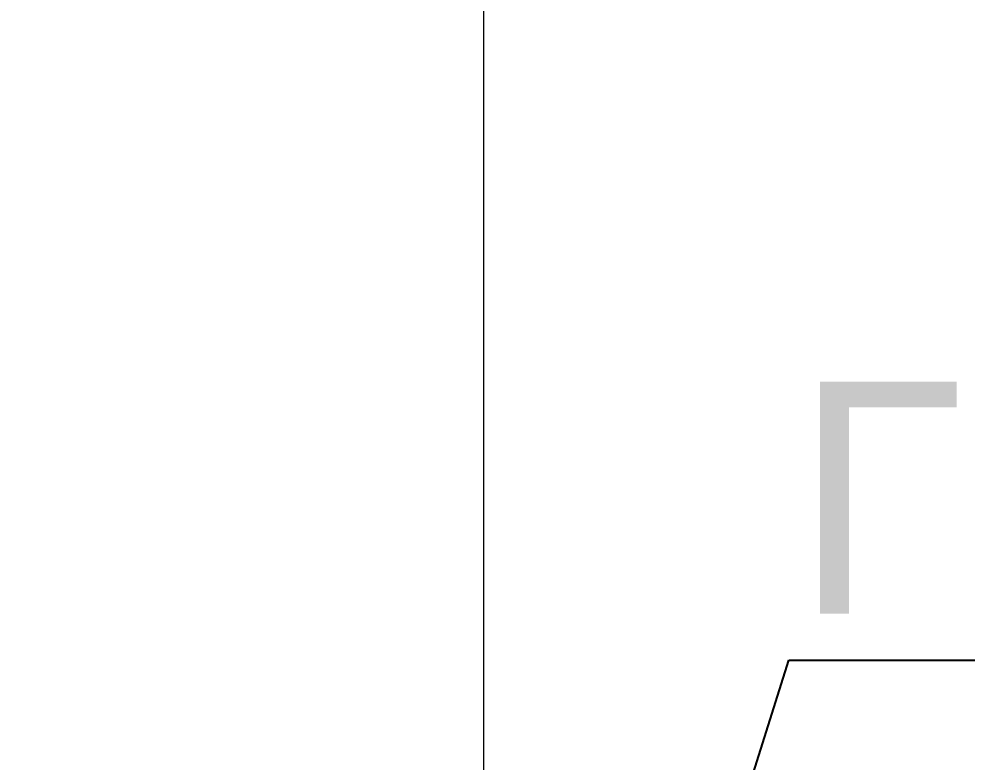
# Model space of a CAD drawing. Extents: x 0 to 3160, y 0 to 2315.
# Drawn here: x 2156.4 to 2230, y 826.1 to 883.8 of the extents above; entities that cross this region are included whole.
import ezdxf
from ezdxf import colors
from ezdxf.entities.mleader import LeaderData, LeaderLine
from ezdxf.math import Vec2, Vec3

# ---------------------------------------------------------------- set-up
doc = ezdxf.new("R2010")
doc.units = 0
doc.header["$LTSCALE"] = 3
doc.header["$MEASUREMENT"] = 0
doc.header["$PDMODE"] = 3
doc.header["$PDSIZE"] = -10
doc.layers.get('0').update_dxf_attribs({"linetype": 'CONTINUOUS'})
doc.layers.get('DEFPOINTS').update_dxf_attribs({"linetype": 'CONTINUOUS'})
doc.layers.add('치수선', color=7, linetype='CONTINUOUS', lineweight=20)
doc.styles.add('Daelim Dimension', font='')
doc.styles.get("Standard").update_dxf_attribs({"font": 'SYMBOL'})
doc.styles.get('Daelim Dimension').set_extended_font_data('나눔고딕')
doc.dimstyles.new('DEFAULT', dxfattribs={"dimscale": 2, "dimtxt": 2, "dimasz": 2, "dimexe": 0, "dimexo": 2, "dimgap": 1, "dimtad": 1, "dimdec": 1, "dimzin": 9, "dimdsep": 46, "dimtxsty": 'Daelim Dimension', "dimcen": 0.5, "dimclrd": 252, "dimclre": 252, "dimclrt": 3, "dimadec": 1, "dimazin": 0, "dimtfac": 1, "dimtdec": 1, "dimtix": 1, "dimtmove": 0, "dimatfit": 3, "dimfxl": 1, "dimtolj": 1, "dimtzin": 1, "dimlwd": 9, "dimlwe": 9, "dimarcsym": 0})

# ---------------------------------------------------------------- blocks, each defined once
blk = doc.blocks.new('*D1')
at = {"color": 5, "lineweight": 9, "ltscale": 0.5, "transparency": 16777216}
for p, q in [((2217.518, 1685.19), (2368.176, 1685.19)), ((2366.176, 774.465), (2366.176, 1677.19)), ((2215.984, 766.465), (2368.176, 766.465))]:
    blk.add_line(p, q, dxfattribs=at)
at = {"color": 5, "ltscale": 0.5, "transparency": 16777216}
for points in [[(2364.843, 1677.19), (2367.51, 1677.19), (2366.176, 1685.19)], [(2364.843, 774.465), (2367.51, 774.465), (2366.176, 766.465)]]:
    blk.add_solid(points, dxfattribs=at)
at = {"layer": 'DEFPOINTS', "color": 0, "ltscale": 0.5, "transparency": 16777216}
for p in [(2213.518, 1685.19), (2366.176, 1685.19), (2211.984, 766.465)]:
    blk.add_point(p, dxfattribs=at)
at = {"color": 7, "ltscale": 0.5, "transparency": 16777216, "insert": (2353.361, 1225.828), "char_height": 20, "attachment_point": 5, "rotation": 90, "style": 'Daelim Dimension'}
blk.add_mtext('\\A1;1000', dxfattribs=at)
blk = doc.blocks.new('*D33')
at = {"color": 5, "lineweight": 9, "ltscale": 0.5, "transparency": 16777216}
for p, q in [((1994.276, 853.465), (1994.276, 647.728)), ((2192.476, 735.211), (2192.476, 647.728)), ((2002.276, 649.728), (2184.476, 649.728))]:
    blk.add_line(p, q, dxfattribs=at)
at = {"color": 5, "ltscale": 0.5, "transparency": 16777216}
for points in [[(2002.276, 651.061), (2002.276, 648.395), (1994.276, 649.728)], [(2184.476, 651.061), (2184.476, 648.395), (2192.476, 649.728)]]:
    blk.add_solid(points, dxfattribs=at)
at = {"layer": 'DEFPOINTS', "color": 0, "ltscale": 0.5, "transparency": 16777216}
for p in [(1994.276, 857.465), (2192.476, 739.211), (2192.476, 649.728)]:
    blk.add_point(p, dxfattribs=at)
at = {"color": 7, "ltscale": 0.5, "transparency": 16777216, "insert": (2093.376, 662.615), "char_height": 20, "attachment_point": 5, "style": 'Daelim Dimension'}
blk.add_mtext('\\A1;198', dxfattribs=at)

msp = doc.modelspace()

# ---------------------------------------------------------------- linework, layer by layer
at = {"layer": '치수선'}
msp.add_line((2192.476, 610.033), (2192.476, 1776.701), dxfattribs=at)

# ---------------------------------------------------------------- dimensions: what is measured, and where the dimension line sits
at = {"color": 5, "ltscale": 0.5}
dim = msp.add_linear_dim(base=(2366.176, 1685.19), p1=(2211.984, 766.465), p2=(2213.518, 1685.19), angle=90, text='1000', dimstyle='DEFAULT', override={"dimtxt": 10, "dimasz": 4, "dimexe": 1, "dimdec": 0, "dimclrd": 5, "dimclre": 5, "dimclrt": 7}, dxfattribs=at)
dim.commit()
dim.dimension.update_dxf_attribs({"geometry": '*D1', "text_midpoint": (2353.361, 1225.828)})
dim = msp.add_linear_dim(base=(2192.476, 649.728), p1=(1994.276, 857.465), p2=(2192.476, 739.211), dimstyle='DEFAULT', override={"dimtxt": 10, "dimasz": 4, "dimexe": 1, "dimdec": 0, "dimclrd": 5, "dimclre": 5, "dimclrt": 7}, dxfattribs=at)
dim.commit()
dim.dimension.update_dxf_attribs({"geometry": '*D33', "text_midpoint": (2093.376, 649.728), "dimtype": 160})

# ---------------------------------------------------------------- leaders
at = {"ltscale": 0.5}
ml = msp.add_multileader_mtext('Standard', dxfattribs=at)
ml.set_content('G1/2-14TH', color=256)
ml.set_leader_properties(color=5)
ml.build(insert=Vec2(0, 0))
ml.multileader.update_dxf_attribs({"text_left_attachment_type": 6, "text_right_attachment_type": 6, "dogleg_length": 0.36, "arrow_head_size": 8})
ctx = ml.context
ctx.base_point, ctx.char_height, ctx.arrow_head_size, ctx.landing_gap_size, ctx.plane_origin = Vec3(2216.483, 834.007), 18, 8, 0.09, Vec3(2198.176, 776.635)
ctx.left_attachment, ctx.right_attachment = 6, 6
notes = []
notes.append((ctx, [(0, (1, 1, 0), (2216.123, 834.007), (1, 0), 0.36, [(0, [(2198.176, 776.635)], 0, [])])]))
ctx.mtext.insert, ctx.mtext.flow_direction = Vec3(2216.573, 855.607), 5
for ctx, leaders in notes:
    for number, flags, end, landing, length, lines in leaders:
        leader = LeaderData()
        leader.index, (leader.has_last_leader_line, leader.has_dogleg_vector, leader.attachment_direction) = number, flags
        leader.last_leader_point, leader.dogleg_vector, leader.dogleg_length = Vec3(end), Vec3(landing), length
        for number, points, colour, breaks in lines:
            line = LeaderLine()
            line.index, line.vertices, line.color, line.breaks = number, Vec3.list(points), colors.encode_raw_color(colour), breaks
            leader.lines.append(line)
        ctx.leaders.append(leader)

doc.saveas('drawing.dxf')
